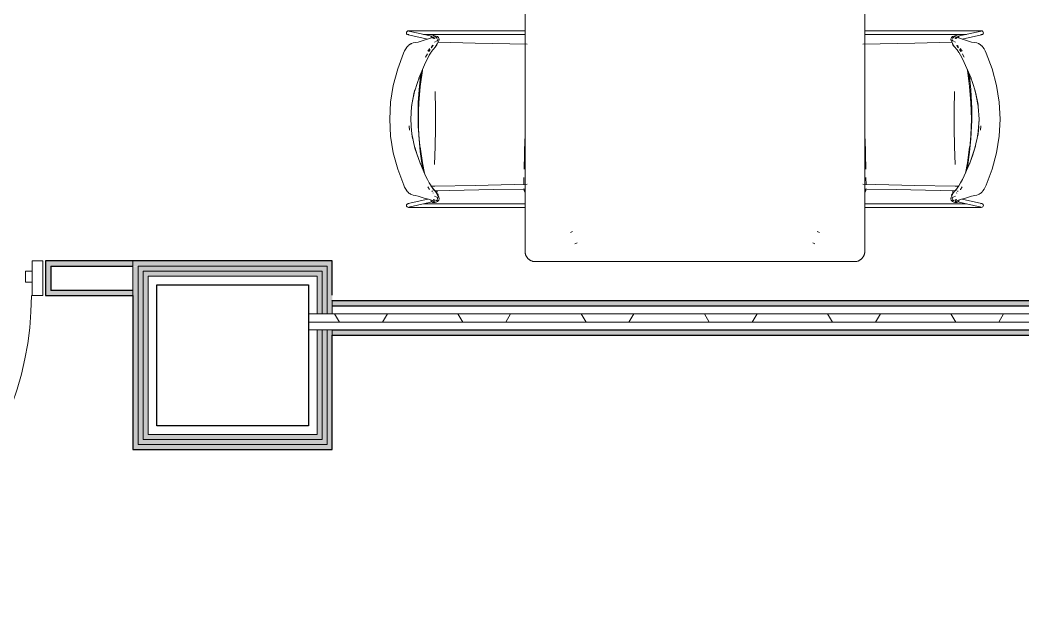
# Model space of a CAD drawing. Header units: millimetres. Extents: x 155920 to 295199, y -4084 to 97293.
# Drawn here: x 225985 to 228938, y 25879 to 27617 of the extents above; entities that cross this region are included whole.
import ezdxf

# ---------------------------------------------------------------- set-up
doc = ezdxf.new("R2010")
doc.units = ezdxf.units.MM
doc.header["$MEASUREMENT"] = 0
for name, color, linetype, lineweight in [('A-DOOR', 4, 'CONTINUOUS', 9), ('A-DOOR-FRAM', 4, 'CONTINUOUS', 18), ('A-WALL', 7, 'CONTINUOUS', 9), ('A-WALL-PATT', 7, 'CONTINUOUS', 25), ('G-IMPT', 8, 'CONTINUOUS', 9), ('I-FURN', 8, 'CONTINUOUS', 9), ('I-WALL', 7, 'CONTINUOUS', 9)]:
    doc.layers.add(name, color=color, linetype=linetype, lineweight=lineweight)

msp = doc.modelspace()

# ---------------------------------------------------------------- hatches: boundary and pattern name
at = {"layer": 'A-WALL-PATT', "lineweight": 9}
h = msp.add_hatch(color=256, dxfattribs=at)
h.paths.add_polyline_path([(226075.8, 26856.3), (226075.8, 26892.3), (226317.8, 26892.3), (226317.8, 26907.3), (226060.8, 26907.3), (226060.8, 26856.3)], flags=0)
h.paths.add_polyline_path([(225050.8, 26856.3), (225050.8, 26907.3), (224850.8, 26907.3), (224850.8, 26892.3), (225035.8, 26892.3), (225035.8, 26856.3)], flags=0)
for points in [[(226889.9, 26892.3), (226904.9, 26892.3), (226904.9, 26907.3), (226317.8, 26907.3), (226317.8, 26892.3), (226710, 26892.3)], [(226317.8, 26351.5), (226332.8, 26351.5), (226332.8, 26892.3), (226317.8, 26891.3), (226317.8, 26805.3)], [(226904.9, 26751.8), (226904.9, 26892.3), (226889.9, 26892.3), (226889.9, 26751.8)], [(226889.9, 26366.5), (226904.9, 26366.5), (226904.9, 26704.3), (226889.9, 26704.3), (226889.9, 26381.5)], [(230353.7, 26688.3), (230353.7, 26703.3), (226904.9, 26703.3), (226904.9, 26688.3), (230298.1, 26688.3)], [(226710, 26351.5), (226904.9, 26351.5), (226904.9, 26366.5), (226332.8, 26366.5), (226332.8, 26351.5), (226387.8, 26351.5)]]:
    msp.add_hatch(color=256, dxfattribs=at).paths.add_polyline_path(points, flags=0)
at = {"layer": 'A-WALL-PATT', "lineweight": 5}
for points in [[(226874.9, 26877.3), (226889.9, 26877.3), (226889.9, 26892.3), (226332.8, 26892.3), (226332.8, 26877.3), (226710, 26877.3)], [(226347.8, 26366.5), (226347.8, 26877.3), (226332.8, 26877.3), (226332.8, 26366.5)], [(226859.9, 26862.3), (226874.9, 26862.3), (226874.9, 26877.3), (226347.8, 26877.3), (226347.8, 26862.3), (226710, 26862.3)], [(226874.9, 26751.8), (226889.9, 26751.8), (226889.9, 26877.3), (226874.9, 26877.3), (226874.9, 26836.1)], [(226362.8, 26381.5), (226362.8, 26862.3), (226347.8, 26862.3), (226347.8, 26381.5)], [(226859.9, 26751.8), (226874.9, 26751.8), (226874.9, 26862.3), (226859.9, 26862.3), (226859.9, 26836.1)], [(230353.7, 26775.3), (230353.7, 26790.3), (226904.9, 26790.3), (226904.9, 26775.3), (230298.1, 26775.3)], [(226859.9, 26396.5), (226874.9, 26396.5), (226874.9, 26704.3), (226859.9, 26704.3), (226859.9, 26421.5)], [(226889.9, 26381.5), (226889.9, 26704.3), (226874.9, 26704.3), (226874.9, 26381.5)], [(226710, 26366.5), (226889.9, 26366.5), (226889.9, 26381.5), (226347.8, 26381.5), (226347.8, 26366.5), (226387.8, 26366.5)], [(226710, 26381.5), (226874.9, 26381.5), (226874.9, 26396.5), (226362.8, 26396.5), (226362.8, 26381.5), (226387.8, 26381.5)]]:
    msp.add_hatch(color=256, dxfattribs=at).paths.add_polyline_path(points, flags=0)
h = msp.add_hatch(color=256, dxfattribs=at)
h.paths.add_polyline_path([(226060.8, 26805.3), (226317.8, 26805.3), (226317.8, 26820.3), (226075.8, 26820.3), (226075.8, 26856.3), (226060.8, 26856.3), (226060.8, 26836.1)], flags=0)
h.paths.add_polyline_path([(224937.8, 26805.3), (225050.8, 26805.3), (225050.8, 26856.3), (225035.8, 26856.3), (225035.8, 26820.3), (224937.8, 26820.3)], flags=0)

# ---------------------------------------------------------------- linework, layer by layer
at = {"layer": 'A-DOOR'}
msp.add_arc((225092.8, 26805.3), 926, 270, 0, dxfattribs=at)
at = {"layer": 'A-DOOR-FRAM', "lineweight": 20}
for p, q in [((226020.8, 26907.3), (226020.8, 26805.3)), ((226052.8, 26907.3), (226020.8, 26907.3)), ((226052.8, 26805.3), (226052.8, 26907.3)), ((226020.8, 26877.3), (226001.8, 26877.3)), ((226001.8, 26877.3), (226001.8, 26845.3)), ((226020.8, 26845.3), (226020.8, 26877.3)), ((226001.8, 26845.3), (226020.8, 26845.3)), ((226020.8, 26805.3), (226052.8, 26805.3))]:
    msp.add_line(p, q, dxfattribs=at)
at = {"layer": 'A-WALL'}
for p, q in [((226317.8, 26907.3), (226317.8, 26892.3)), ((226317.8, 26892.3), (226317.8, 26907.3)), ((226075.8, 26892.3), (226075.8, 26856.3)), ((226317.8, 26892.3), (226075.8, 26892.3)), ((226076.8, 26891.3), (226076.8, 26856.3)), ((226317.8, 26891.3), (226076.8, 26891.3)), ((226317.8, 26891.3), (226317.8, 26892.3)), ((226317.8, 26877.3), (226317.8, 26891.3)), ((226317.8, 26862.3), (226317.8, 26877.3)), ((226332.8, 26877.3), (226332.8, 26892.3)), ((226332.8, 26892.3), (226889.9, 26892.3)), ((226332.8, 26837.3), (226332.8, 26877.3)), ((226347.8, 26862.3), (226347.8, 26877.3)), ((226347.8, 26877.3), (226874.9, 26877.3)), ((226874.9, 26877.3), (226874.9, 26862.3)), ((226889.9, 26892.3), (226889.9, 26877.3)), ((226889.9, 26877.3), (226889.9, 26837.3)), ((226075.8, 26856.3), (226075.8, 26820.3)), ((226076.8, 26856.3), (226076.8, 26821.3)), ((226317.8, 26856.3), (226317.8, 26862.3)), ((226317.8, 26837.3), (226317.8, 26856.3)), ((226347.8, 26837.3), (226347.8, 26862.3)), ((226362.8, 26837.3), (226362.8, 26862.3)), ((226362.8, 26862.3), (226859.9, 26862.3)), ((226859.9, 26862.3), (226859.9, 26837.3)), ((226874.9, 26862.3), (226874.9, 26837.3)), ((226075.8, 26820.3), (226317.8, 26820.3)), ((226076.8, 26821.3), (226317.8, 26821.3)), ((226317.8, 26821.3), (226317.8, 26837.3)), ((226317.8, 26820.3), (226317.8, 26821.3)), ((226317.8, 26805.3), (226317.8, 26820.3)), ((226332.8, 26366.5), (226332.8, 26837.3)), ((226347.8, 26381.5), (226347.8, 26837.3)), ((226362.8, 26396.5), (226362.8, 26837.3)), ((226859.9, 26837.3), (226859.9, 26751.8)), ((226874.9, 26837.3), (226874.9, 26751.8)), ((226889.9, 26837.3), (226889.9, 26751.8)), ((226904.9, 26790.3), (226904.9, 26775.3)), ((230353.7, 26775.3), (226904.9, 26775.3)), ((226904.9, 26775.3), (226904.9, 26774.3)), ((230353.7, 26774.3), (226904.9, 26774.3)), ((226904.9, 26774.3), (226904.9, 26751.8)), ((226859.9, 26751.8), (226834.9, 26751.8)), ((226904.9, 26726.8), (226834.9, 26726.8)), ((226874.9, 26751.8), (226859.9, 26751.8)), ((226889.9, 26751.8), (226874.9, 26751.8)), ((226904.9, 26751.8), (226889.9, 26751.8)), ((230353.7, 26751.8), (226904.9, 26751.8)), ((230353.7, 26726.8), (226904.9, 26726.8)), ((226834.9, 26704.3), (226859.9, 26704.3)), ((226834.9, 26704.3), (226834.9, 26703.3)), ((226834.9, 26703.3), (226834.9, 26688.3)), ((226859.9, 26704.3), (226874.9, 26704.3)), ((226859.9, 26704.3), (226859.9, 26688.3)), ((226874.9, 26704.3), (226889.9, 26704.3)), ((226874.9, 26704.3), (226874.9, 26688.3)), ((226889.9, 26704.3), (226904.9, 26704.3)), ((226889.9, 26704.3), (226889.9, 26688.3)), ((226904.9, 26704.3), (226904.9, 26703.3)), ((230353.7, 26704.3), (226904.9, 26704.3)), ((226904.9, 26703.3), (226904.9, 26688.3)), ((230353.7, 26703.3), (226904.9, 26703.3)), ((226859.9, 26688.3), (226859.9, 26421.5)), ((226874.9, 26688.3), (226874.9, 26421.5)), ((226889.9, 26688.3), (226889.9, 26421.5)), ((226859.9, 26421.5), (226859.9, 26396.5)), ((226874.9, 26421.5), (226874.9, 26396.5)), ((226889.9, 26421.5), (226889.9, 26381.5)), ((226362.8, 26381.5), (226347.8, 26381.5)), ((226387.8, 26396.5), (226362.8, 26396.5)), ((226387.8, 26381.5), (226362.8, 26381.5)), ((226859.9, 26396.5), (226387.8, 26396.5)), ((226874.9, 26381.5), (226387.8, 26381.5)), ((226874.9, 26396.5), (226874.9, 26381.5)), ((226889.9, 26381.5), (226889.9, 26366.5)), ((226347.8, 26366.5), (226332.8, 26366.5)), ((226387.8, 26366.5), (226347.8, 26366.5)), ((226889.9, 26366.5), (226387.8, 26366.5))]:
    msp.add_line(p, q, dxfattribs=at)
at = {"layer": 'A-WALL-PATT', "linetype": 'Continuous', "lineweight": 9}
for p, q in [((226926.3, 26726.8), (226911.8, 26751.8)), ((227052.6, 26726.8), (227067, 26751.8)), ((227289.2, 26726.8), (227274.7, 26751.8)), ((227415.5, 26726.8), (227429.9, 26751.8)), ((227652.1, 26726.8), (227637.6, 26751.8)), ((227778.4, 26726.8), (227792.8, 26751.8)), ((228015, 26726.8), (228000.5, 26751.8)), ((228141.3, 26726.8), (228155.7, 26751.8)), ((228377.9, 26726.8), (228363.4, 26751.8)), ((228504.2, 26726.8), (228518.6, 26751.8)), ((228740.8, 26726.8), (228726.3, 26751.8)), ((228867.1, 26726.8), (228881.5, 26751.8))]:
    msp.add_line(p, q, dxfattribs=at)
at = {"layer": 'G-IMPT'}
for p, q in [((227123.4, 27581.5), (227123.1, 27578.8)), ((227124.9, 27583.6), (227123.4, 27581.5)), ((227127.3, 27584.8), (227124.9, 27583.6)), ((227127.3, 27584.8), (227129.7, 27585.2)), ((227129.7, 27585.2), (227134.9, 27585.5)), ((227130, 27584.6), (227198.2, 27569.2)), ((227130, 27584.6), (227132.1, 27583.6)), ((227132.1, 27583.6), (227131.9, 27583.8)), ((227134.9, 27585.5), (227142.1, 27585.6)), ((227148.4, 27585.7), (227142.1, 27585.6)), ((227473, 27585.7), (227148.4, 27585.7)), ((228472, 27585.7), (228796.9, 27585.7)), ((228815.3, 27584.6), (228747.1, 27569.2)), ((228796.9, 27585.7), (228803.1, 27585.6)), ((228810.3, 27585.5), (228803.1, 27585.6)), ((228815.5, 27585.2), (228810.3, 27585.5)), ((228815.3, 27584.6), (228813.1, 27583.6)), ((228813.1, 27583.6), (228813.3, 27583.8)), ((228818, 27584.8), (228815.5, 27585.2)), ((228818, 27584.8), (228820.3, 27583.6)), ((228820.3, 27583.6), (228821.8, 27581.5)), ((228821.8, 27581.5), (228822.2, 27578.8)), ((227123.8, 27576.7), (227123.1, 27578.8)), ((227123.8, 27576.7), (227125.6, 27574.8)), ((227125.9, 27574.5), (227125.6, 27574.8)), ((227128.4, 27573.7), (227125.9, 27574.5)), ((227130.7, 27574.4), (227128.2, 27574)), ((227130.5, 27574.3), (227128.2, 27574)), ((227185.8, 27560.9), (227128.4, 27573.7)), ((227158.1, 27552.2), (227148.9, 27550.6)), ((227158.1, 27552.2), (227163.7, 27553.9)), ((227163.7, 27553.9), (227175.6, 27557.7)), ((227173.5, 27574.8), (227473, 27574.8)), ((227175.6, 27557.7), (227196.8, 27564.5)), ((227194.9, 27564.8), (227196, 27567)), ((227194.9, 27564.8), (227194.9, 27564.7)), ((227196, 27567), (227196.1, 27567.2)), ((227198.2, 27569.3), (227196.1, 27567.2)), ((227196.4, 27567.5), (227198.2, 27569.3)), ((227196.4, 27567.5), (227197.9, 27569.1)), ((227205.1, 27567), (227196.8, 27564.5)), ((227201.4, 27570.8), (227197.9, 27569.1)), ((227197.9, 27569.1), (227201.1, 27570.7)), ((227197.9, 27569.1), (227198.2, 27569.3)), ((227201.4, 27570.8), (227198.2, 27569.3)), ((227207.4, 27567.2), (227199.2, 27565.1)), ((227199.2, 27565.1), (227200.5, 27565.5)), ((227207.4, 27567.2), (227200.5, 27565.5)), ((227201.4, 27570.8), (227201.1, 27570.7)), ((227201.3, 27562.8), (227202.2, 27564.7)), ((227201.4, 27570.8), (227203, 27571.1)), ((227207.3, 27564), (227201.8, 27562.5)), ((227203.9, 27566.5), (227202.2, 27564.7)), ((227210.7, 27568.7), (227202.8, 27566.3)), ((227206, 27567.8), (227202.8, 27566.3)), ((227204.3, 27571), (227203, 27571.1)), ((227206, 27567.8), (227203.9, 27566.5)), ((227207.1, 27570.8), (227204.3, 27571)), ((227204.4, 27567.8), (227206.3, 27567.4)), ((227206, 27563.8), (227204.6, 27562.3)), ((227204.6, 27562.3), (227205.5, 27563.4)), ((227207.3, 27564), (227204.9, 27562.8)), ((227206, 27563.8), (227204.9, 27562.8)), ((227210.7, 27568.7), (227205.1, 27567)), ((227210.7, 27553.6), (227205.9, 27552.3)), ((227210.3, 27569.8), (227207.1, 27570.8)), ((227211.6, 27565.4), (227210, 27566.2)), ((227210.1, 27566), (227211.6, 27565.4)), ((227210.3, 27569.8), (227214.6, 27568.5)), ((227210.3, 27566), (227211.6, 27565.4)), ((227214.1, 27562.9), (227212.1, 27565.2)), ((227214.3, 27556.8), (227212.8, 27555.2)), ((227214.3, 27556.8), (227214.7, 27557.8)), ((227217.7, 27565.2), (227214.6, 27568.5)), ((227214.9, 27559.3), (227214.7, 27557.8)), ((227218.4, 27556.4), (227215.4, 27550.4)), ((227215.9, 27551.4), (227325.3, 27548.9)), ((227218.2, 27563.9), (227217.7, 27565.2)), ((227218.9, 27561.1), (227218.1, 27556)), ((227219.3, 27559.7), (227218.1, 27556)), ((227219.3, 27559.7), (227218.2, 27563.9)), ((227218.9, 27561.1), (227218.4, 27556.4)), ((228771.8, 27574.8), (228472, 27574.8)), ((228729.4, 27551.4), (228620, 27548.9)), ((228725.9, 27559.7), (228727.1, 27563.9)), ((228725.9, 27559.7), (228727.2, 27556)), ((228726.4, 27561.1), (228727.2, 27556)), ((228726.4, 27561.1), (228726.9, 27556.4)), ((228726.9, 27556.4), (228729.9, 27550.4)), ((228727.1, 27563.9), (228727.6, 27565.2)), ((228727.6, 27565.2), (228730.7, 27568.5)), ((228730.3, 27559.3), (228730.5, 27557.8)), ((228731, 27556.8), (228730.5, 27557.8)), ((228734.9, 27569.8), (228730.7, 27568.5)), ((228731, 27556.8), (228732.5, 27555.2)), ((228731.1, 27562.9), (228733.1, 27565.2)), ((228733.7, 27565.4), (228735.3, 27566.2)), ((228734.9, 27565.9), (228733.7, 27565.4)), ((228734.5, 27553.6), (228739.4, 27552.3)), ((228734.6, 27568.7), (228740.2, 27567)), ((228734.6, 27568.7), (228742.4, 27566.3)), ((228734.9, 27569.8), (228738.1, 27570.8)), ((228737.9, 27567.2), (228746, 27565.1)), ((228737.9, 27567.2), (228744.7, 27565.5)), ((228738, 27564), (228740.4, 27562.8)), ((228738, 27564), (228743.4, 27562.5)), ((228738.1, 27570.8), (228740.9, 27571)), ((228740.8, 27567.8), (228738.9, 27567.4)), ((228739.2, 27563.8), (228740.4, 27562.8)), ((228739.2, 27563.8), (228740.7, 27562.3)), ((228739.3, 27567.8), (228741.4, 27566.5)), ((228739.3, 27567.8), (228742.4, 27566.3)), ((228740.7, 27562.3), (228739.8, 27563.4)), ((228740.2, 27567), (228748.4, 27564.5)), ((228740.9, 27571), (228742.2, 27571.1)), ((228741.4, 27566.5), (228743, 27564.7)), ((228743.9, 27570.8), (228742.2, 27571.1)), ((228744, 27562.8), (228743, 27564.7)), ((228743.9, 27570.8), (228747.3, 27569.1)), ((228743.9, 27570.8), (228744.2, 27570.7)), ((228743.9, 27570.8), (228747.1, 27569.3)), ((228747.3, 27569.1), (228744.2, 27570.7)), ((228746, 27565.1), (228744.7, 27565.5)), ((228748.9, 27567.5), (228747.1, 27569.3)), ((228747.3, 27569.1), (228747.1, 27569.3)), ((228747.1, 27569.3), (228749.2, 27567.2)), ((228748.9, 27567.5), (228747.3, 27569.1)), ((228769.6, 27557.7), (228748.4, 27564.5)), ((228749.3, 27567), (228749.2, 27567.2)), ((228750.4, 27564.8), (228749.3, 27567)), ((228750.4, 27564.8), (228750.4, 27564.7)), ((228759.5, 27560.9), (228816.8, 27573.7)), ((228781.5, 27553.9), (228769.6, 27557.7)), ((228787.2, 27552.2), (228781.5, 27553.9)), ((228787.2, 27552.2), (228796.4, 27550.6)), ((228814.5, 27574.4), (228817.1, 27574)), ((228814.8, 27574.3), (228817.1, 27574)), ((228816.8, 27573.7), (228819.3, 27574.5)), ((228819.3, 27574.5), (228819.6, 27574.8)), ((228821.4, 27576.7), (228819.6, 27574.8)), ((228821.4, 27576.7), (228822.2, 27578.8)), ((227115, 27519.7), (227117.9, 27526.2)), ((227121.1, 27531.8), (227117.9, 27526.2)), ((227121.1, 27531.8), (227121.3, 27532.1)), ((227124.6, 27537), (227121.3, 27532.1)), ((227124.6, 27537), (227126.4, 27539.1)), ((227128.2, 27540.9), (227126.4, 27539.1)), ((227128.2, 27540.9), (227128.8, 27541.4)), ((227130.6, 27543.2), (227128.8, 27541.4)), ((227132.6, 27544.7), (227130.6, 27543.2)), ((227132.6, 27544.7), (227137.8, 27547.7)), ((227136.9, 27547.1), (227132.6, 27544.7)), ((227132.6, 27544.7), (227133, 27544.9)), ((227133, 27544.9), (227135.6, 27546.5)), ((227135.6, 27546.5), (227137.8, 27547.7)), ((227136.9, 27547.1), (227137.8, 27547.7)), ((227142.8, 27549.4), (227137.8, 27547.7)), ((227148.9, 27550.6), (227142.8, 27549.4)), ((227185.7, 27525.2), (227190.9, 27532.5)), ((227193.1, 27530.5), (227189.2, 27524.5)), ((227189.2, 27524.5), (227190.5, 27526.5)), ((227195.7, 27522.3), (227190.4, 27513.3)), ((227193.1, 27530.5), (227190.5, 27526.5)), ((227191.3, 27533), (227190.9, 27532.5)), ((227200.7, 27528.9), (227195.2, 27521.5)), ((227195.7, 27522.3), (227195.2, 27521.5)), ((227198.4, 27537.8), (227196.4, 27534.7)), ((227196.8, 27535.3), (227196.4, 27534.7)), ((227196.8, 27535.3), (227198.4, 27537.8)), ((227199.9, 27541.9), (227197.8, 27539.5)), ((227200.1, 27539.6), (227198.3, 27536.9)), ((227198.7, 27537.4), (227198.3, 27536.9)), ((227200.1, 27539.6), (227198.7, 27537.4)), ((227201.7, 27542.8), (227199.7, 27539)), ((227200.1, 27539.6), (227199.7, 27539)), ((227200.1, 27539.6), (227201.7, 27542.8)), ((227200.7, 27528.9), (227203.7, 27532.6)), ((227206.6, 27535.8), (227203.7, 27532.6)), ((227210.9, 27541.3), (227206.6, 27535.8)), ((227208.8, 27538.9), (227213.6, 27547.2)), ((227211.1, 27542.5), (227208.8, 27538.9)), ((227212.9, 27544.3), (227210.9, 27541.3)), ((227211.1, 27542.5), (227213.6, 27547.2)), ((227212.9, 27544.3), (227215.4, 27550.4)), ((227325.3, 27548.9), (227478.6, 27545.8)), ((228620, 27548.9), (228466.6, 27545.8)), ((228732.4, 27544.3), (228729.9, 27550.4)), ((228734.1, 27542.5), (228731.6, 27547.2)), ((228736.4, 27538.9), (228731.6, 27547.2)), ((228732.4, 27544.3), (228734.3, 27541.3)), ((228734.1, 27542.5), (228736.4, 27538.9)), ((228734.3, 27541.3), (228738.6, 27535.8)), ((228738.6, 27535.8), (228741.5, 27532.6)), ((228744.6, 27528.9), (228741.5, 27532.6)), ((228745.2, 27539.6), (228743.5, 27542.8)), ((228743.5, 27542.8), (228745.5, 27539)), ((228744.6, 27528.9), (228750, 27521.5)), ((228745.2, 27539.6), (228745.5, 27539)), ((228745.2, 27539.6), (228746.5, 27537.4)), ((228745.2, 27539.6), (228746.9, 27536.9)), ((228745.3, 27541.9), (228747.4, 27539.5)), ((228746.5, 27537.4), (228746.9, 27536.9)), ((228748.5, 27535.3), (228746.8, 27537.8)), ((228746.8, 27537.8), (228748.8, 27534.7)), ((228748.5, 27535.3), (228748.8, 27534.7)), ((228749.5, 27522.3), (228750, 27521.5)), ((228749.5, 27522.3), (228754.9, 27513.3)), ((228752.1, 27530.5), (228756, 27524.5)), ((228752.1, 27530.5), (228754.8, 27526.5)), ((228753.9, 27533), (228754.3, 27532.5)), ((228759.5, 27525.2), (228754.3, 27532.5)), ((228756, 27524.5), (228754.8, 27526.5)), ((228796.4, 27550.6), (228802.4, 27549.4)), ((228802.4, 27549.4), (228807.4, 27547.7)), ((228808.4, 27547.1), (228807.4, 27547.7)), ((228812.6, 27544.7), (228807.4, 27547.7)), ((228809.7, 27546.5), (228807.4, 27547.7)), ((228808.4, 27547.1), (228812.6, 27544.7)), ((228812.2, 27544.9), (228809.7, 27546.5)), ((228812.6, 27544.7), (228812.2, 27544.9)), ((228812.6, 27544.7), (228814.6, 27543.2)), ((228814.6, 27543.2), (228816.5, 27541.4)), ((228817, 27540.9), (228816.5, 27541.4)), ((228817, 27540.9), (228818.9, 27539.1)), ((228820.6, 27537), (228818.9, 27539.1)), ((228820.6, 27537), (228824, 27532.1)), ((228824.2, 27531.8), (228824, 27532.1)), ((228824.2, 27531.8), (228827.3, 27526.2)), ((228830.3, 27519.7), (228827.3, 27526.2)), ((227097.4, 27473), (227115, 27519.7)), ((227179.6, 27492.3), (227159.8, 27445.9)), ((227185.2, 27517.7), (227179.6, 27507.3)), ((227179.6, 27507.3), (227184.6, 27516.7)), ((227179.6, 27492.3), (227184.9, 27502.9)), ((227185.2, 27517.7), (227184.6, 27516.7)), ((227184.9, 27502.9), (227190.4, 27513.3)), ((228760.3, 27502.9), (228754.9, 27513.3)), ((228760.1, 27517.7), (228765.6, 27507.3)), ((228760.1, 27517.7), (228760.6, 27516.7)), ((228765.6, 27492.3), (228760.3, 27502.9)), ((228765.6, 27507.3), (228760.6, 27516.7)), ((228765.6, 27492.3), (228785.5, 27445.9)), ((228847.8, 27473), (228830.3, 27519.7)), ((227097.4, 27473), (227084.4, 27424.6)), ((227163.7, 27421.2), (227170.1, 27468.5)), ((227167.9, 27464.9), (227163.9, 27435.3)), ((227167.9, 27464.9), (227163.9, 27435.3)), ((227170.1, 27468.5), (227170.6, 27471.1)), ((228775.2, 27468.5), (228774.7, 27471.1)), ((228781.5, 27421.2), (228775.2, 27468.5)), ((228777.3, 27464.9), (228781.4, 27435.3)), ((228777.3, 27464.9), (228781.4, 27435.3)), ((228847.8, 27473), (228860.8, 27424.6)), ((227153.8, 27427.3), (227162.3, 27452.3)), ((227162.3, 27452.3), (227159.8, 27445.9)), ((227160.2, 27411.7), (227164.3, 27451.4)), ((227165.4, 27459.1), (227164.3, 27451.4)), ((228779.8, 27459.1), (228781, 27451.4)), ((228785.1, 27411.7), (228781, 27451.4)), ((228791.4, 27427.3), (228782.9, 27452.3)), ((228782.9, 27452.3), (228785.5, 27445.9)), ((227084.4, 27424.6), (227076.4, 27375.2)), ((227148.2, 27411.1), (227139, 27368.6)), ((227146.4, 27404.1), (227139, 27368.6)), ((227139.4, 27368.6), (227146.4, 27404.1)), ((227148.2, 27411.1), (227146.4, 27404.1)), ((227146.4, 27404.1), (227148.6, 27411.1)), ((227153.8, 27427.3), (227148.6, 27411.1)), ((227160.2, 27411.7), (227158.1, 27374.6)), ((227163.7, 27421.2), (227159.9, 27373.4)), ((227208.1, 27406.2), (227209.1, 27352.3)), ((228737.2, 27406.2), (228736.2, 27352.3)), ((228781.5, 27421.2), (228785.4, 27373.4)), ((228785.1, 27411.7), (228787.2, 27374.6)), ((228791.4, 27427.3), (228796.6, 27411.1)), ((228798.9, 27404.1), (228796.6, 27411.1)), ((228797, 27411.1), (228798.9, 27404.1)), ((228797, 27411.1), (228806.3, 27368.6)), ((228805.9, 27368.6), (228798.9, 27404.1)), ((228798.9, 27404.1), (228806.3, 27368.6)), ((228860.8, 27424.6), (228868.9, 27375.2)), ((227073.8, 27325.3), (227076.4, 27375.2)), ((227157.7, 27358.3), (227158.1, 27374.6)), ((228787.5, 27358.3), (228787.2, 27374.6)), ((228871.5, 27325.3), (228868.9, 27375.2)), ((227138.4, 27362.2), (227136, 27325.3)), ((227138.3, 27362.2), (227139.4, 27368.6)), ((227138.3, 27362.2), (227138.7, 27365.7)), ((227138.4, 27362.2), (227138.8, 27366.4)), ((227157.7, 27358.3), (227157.3, 27339.5)), ((227158.6, 27325.3), (227158.9, 27349.3)), ((227159.9, 27373.4), (227158.9, 27349.3)), ((227209.1, 27298.2), (227209.1, 27352.3)), ((228736.2, 27298.2), (228736.2, 27352.3)), ((228785.4, 27373.4), (228786.3, 27349.3)), ((228786.7, 27325.3), (228786.3, 27349.3)), ((228787.5, 27358.3), (228787.9, 27339.5)), ((228807, 27362.2), (228805.9, 27368.6)), ((228806.8, 27362.2), (228806.5, 27366.4)), ((228807, 27362.2), (228806.6, 27365.7)), ((228806.8, 27362.2), (228809.2, 27325.3)), ((227073.8, 27325.3), (227076.4, 27275.4)), ((227135.9, 27325.3), (227138.3, 27288.3)), ((227135.9, 27325.3), (227136.1, 27317.8)), ((227136, 27325.3), (227136.1, 27317.8)), ((227157.7, 27320.6), (227157.3, 27339.5)), ((227158.1, 27304.4), (227157.7, 27320.6)), ((227158.9, 27301.2), (227158.6, 27325.3)), ((228786.3, 27301.2), (228786.7, 27325.3)), ((228787.2, 27304.4), (228787.5, 27320.6)), ((228787.5, 27320.6), (228787.9, 27339.5)), ((228809.3, 27325.3), (228807, 27288.3)), ((228809.3, 27325.3), (228809.1, 27317.8)), ((228809.2, 27325.3), (228809.1, 27317.8)), ((228871.5, 27325.3), (228868.9, 27275.4)), ((227131.8, 27292.2), (227131.1, 27305.8)), ((227131.2, 27302.4), (227131.8, 27292.2)), ((227139, 27281.9), (227136.6, 27303.5)), ((227136.6, 27303.5), (227137.7, 27293.2)), ((227138.3, 27288.3), (227137.7, 27293.2)), ((227139, 27281.9), (227137.7, 27293.2)), ((227139.4, 27282.2), (227137.7, 27293.2)), ((227160.2, 27267.3), (227158.1, 27304.4)), ((227159.9, 27277.1), (227158.9, 27301.2)), ((227209.1, 27298.2), (227208.1, 27244.3)), ((228736.2, 27298.2), (228737.2, 27244.3)), ((228785.1, 27267.3), (228787.2, 27304.4)), ((228785.4, 27277.1), (228786.3, 27301.2)), ((228805.9, 27282.2), (228807.5, 27293.2)), ((228806.3, 27281.9), (228808.7, 27303.5)), ((228806.3, 27281.9), (228807.5, 27293.2)), ((228807, 27288.3), (228807.5, 27293.2)), ((228808.7, 27303.5), (228807.5, 27293.2)), ((228813.5, 27292.2), (228814.2, 27305.8)), ((228814, 27302.4), (228813.5, 27292.2)), ((227084.4, 27226), (227076.4, 27275.4)), ((227139, 27281.9), (227148.2, 27239.4)), ((227141.5, 27268.1), (227139.4, 27282.2)), ((227141.5, 27268.1), (227140.2, 27275.2)), ((227159.9, 27277.1), (227163.7, 27229.3)), ((227164.3, 27227.5), (227160.2, 27267.3)), ((227469.7, 27177.8), (227471.7, 27266.7)), ((228475.6, 27177.8), (228473.5, 27266.7)), ((228781, 27227.5), (228785.1, 27267.3)), ((228785.4, 27277.1), (228781.5, 27229.3)), ((228806.3, 27281.9), (228797, 27239.4)), ((228803.8, 27268.1), (228805.9, 27282.2)), ((228803.8, 27268.1), (228805.1, 27275.2)), ((228860.8, 27226), (228868.9, 27275.4)), ((227148.2, 27239.4), (227146.8, 27244.6)), ((227146.8, 27244.6), (227148.4, 27239.4)), ((227162.3, 27198.2), (227148.2, 27239.4)), ((227148.2, 27239.4), (227154.4, 27219.7)), ((227154.4, 27219.7), (227148.4, 27239.4)), ((227163.7, 27229.3), (227170.1, 27182)), ((227170.3, 27196.6), (227163.9, 27243.7)), ((227163.9, 27243.7), (227170.3, 27196.4)), ((227170.2, 27188.4), (227164.3, 27227.5)), ((227206, 27191.1), (227208.1, 27244.3)), ((228739.3, 27191.1), (228737.2, 27244.3)), ((228774.9, 27196.6), (228781.4, 27243.7)), ((228781.4, 27243.7), (228774.9, 27196.4)), ((228775.1, 27188.4), (228781, 27227.5)), ((228781.5, 27229.3), (228775.2, 27182)), ((228782.9, 27198.2), (228797, 27239.4)), ((228797, 27239.4), (228790.9, 27219.7)), ((228790.9, 27219.7), (228796.8, 27239.4)), ((228798.4, 27244.6), (228796.8, 27239.4)), ((228797, 27239.4), (228798.4, 27244.6)), ((227084.4, 27226), (227097.4, 27177.5)), ((227162.3, 27198.2), (227154.4, 27219.7)), ((227162.4, 27198.2), (227154.4, 27219.7)), ((227164.6, 27192.4), (227162.3, 27198.2)), ((227162.3, 27198.2), (227179.6, 27158.2)), ((227164.6, 27192.4), (227162.4, 27198.2)), ((227170.3, 27196.6), (227176.1, 27166.3)), ((228782.9, 27198.2), (228765.7, 27158.2)), ((228774.9, 27196.6), (228769.2, 27166.3)), ((228780.7, 27192.4), (228782.9, 27198.2)), ((228780.7, 27192.4), (228782.8, 27198.2)), ((228782.8, 27198.2), (228790.9, 27219.7)), ((228782.9, 27198.2), (228790.9, 27219.7)), ((228860.8, 27226), (228847.8, 27177.5)), ((227097.4, 27177.5), (227115.1, 27130.7)), ((227170.1, 27182), (227170.7, 27178.8)), ((227170.2, 27188.4), (227173.1, 27173.2)), ((227176.1, 27166.3), (227170.3, 27196.4)), ((227175.5, 27167.6), (227179.6, 27158.2)), ((227175.5, 27167.6), (227179.6, 27158.2)), ((228769.8, 27167.6), (228765.6, 27158.2)), ((228769.8, 27167.6), (228765.7, 27158.2)), ((228769.2, 27166.3), (228774.9, 27196.4)), ((228775.1, 27188.4), (228772.2, 27173.2)), ((228775.2, 27182), (228774.6, 27178.8)), ((228847.8, 27177.5), (228830.2, 27130.7)), ((227184.9, 27147.6), (227179.6, 27158.2)), ((227184.9, 27147.6), (227190.4, 27137.2)), ((227468.6, 27131.3), (227469.1, 27153.5)), ((228476.6, 27131.3), (228476.1, 27153.5)), ((228760.3, 27147.6), (228754.9, 27137.2)), ((228760.3, 27147.6), (228765.6, 27158.2)), ((227115.1, 27130.7), (227117.9, 27124.3)), ((227117.9, 27124.3), (227121.1, 27118.7)), ((227121.3, 27118.4), (227121.1, 27118.7)), ((227121.3, 27118.4), (227124.6, 27113.5)), ((227124.6, 27113.5), (227126.4, 27111.4)), ((227128.2, 27109.6), (227126.4, 27111.4)), ((227130.6, 27107.4), (227128.2, 27109.6)), ((227190.9, 27118.1), (227185.7, 27125.4)), ((227190.4, 27137.2), (227195.7, 27128.2)), ((227191.3, 27117.6), (227190.9, 27118.1)), ((227200.7, 27121.6), (227195.2, 27129)), ((227195.2, 27129), (227195.7, 27128.2)), ((227195.2, 27128.5), (227198, 27127.8)), ((227198, 27127.8), (227206.4, 27127.4)), ((227198.3, 27113.7), (227198.7, 27113.1)), ((227199.7, 27111.5), (227198.7, 27113.1)), ((227205.7, 27113.9), (227200.2, 27122.1)), ((227203.7, 27117.9), (227200.2, 27122.1)), ((227205.7, 27113.9), (227200.7, 27121.6)), ((227201.5, 27108.3), (227202, 27106.9)), ((227203.7, 27117.9), (227206.6, 27114.7)), ((227206.4, 27127.4), (227325.3, 27130)), ((227210.9, 27109.3), (227206.6, 27114.7)), ((227207, 27113.7), (227379.9, 27117.5)), ((227212.9, 27106.2), (227210.9, 27109.3)), ((227212.6, 27106.5), (227213, 27113.9)), ((227212.6, 27106.5), (227213, 27113.9)), ((227213.4, 27113.9), (227213, 27105.8)), ((227478.6, 27133.1), (227325.3, 27130)), ((227466.4, 27119.3), (227379.9, 27117.5)), ((227472.7, 27119.5), (227466.4, 27119.3)), ((227469.3, 27119.5), (227469.9, 27115.3)), ((227469.9, 27115.3), (227471.7, 27109.7)), ((227471.7, 27109.7), (227472.7, 27107.6)), ((228466.6, 27133.1), (228620, 27130)), ((228472.5, 27119.5), (228478.8, 27119.3)), ((228473.5, 27109.7), (228472.6, 27107.6)), ((228475.4, 27115.3), (228473.5, 27109.7)), ((228475.9, 27119.5), (228475.4, 27115.3)), ((228478.8, 27119.3), (228565.3, 27117.5)), ((228738.3, 27113.7), (228565.3, 27117.5)), ((228738.8, 27127.4), (228620, 27130)), ((228731.9, 27113.9), (228732.2, 27105.8)), ((228732.6, 27106.5), (228732.3, 27113.9)), ((228732.6, 27106.5), (228732.3, 27113.9)), ((228732.4, 27106.2), (228734.3, 27109.3)), ((228734.3, 27109.3), (228738.6, 27114.7)), ((228741.5, 27117.9), (228738.6, 27114.7)), ((228747.2, 27127.8), (228738.8, 27127.4)), ((228739.5, 27113.9), (228745.1, 27122.1)), ((228739.5, 27113.9), (228744.6, 27121.6)), ((228741.5, 27117.9), (228745.1, 27122.1)), ((228743.8, 27108.3), (228743.2, 27106.9)), ((228744.6, 27121.6), (228750, 27129)), ((228745.5, 27111.5), (228746.5, 27113.1)), ((228746.9, 27113.7), (228746.5, 27113.1)), ((228750.1, 27128.5), (228747.2, 27127.8)), ((228754.9, 27137.2), (228749.5, 27128.2)), ((228750, 27129), (228749.5, 27128.2)), ((228753.9, 27117.6), (228754.3, 27118.1)), ((228754.3, 27118.1), (228759.5, 27125.4)), ((228814.6, 27107.4), (228817, 27109.6)), ((228817, 27109.6), (228818.9, 27111.4)), ((228820.6, 27113.5), (228818.9, 27111.4)), ((228824, 27118.4), (228820.6, 27113.5)), ((228824, 27118.4), (228824.2, 27118.7)), ((228827.3, 27124.3), (228824.2, 27118.7)), ((228830.2, 27130.7), (228827.3, 27124.3)), ((227128.4, 27076.8), (227186, 27089.6)), ((227202.9, 27082.4), (227129.9, 27065.9)), ((227132.6, 27105.8), (227130.6, 27107.4)), ((227132.6, 27105.8), (227133, 27105.6)), ((227133, 27105.6), (227135.6, 27104.1)), ((227137.8, 27102.9), (227135.6, 27104.1)), ((227137.8, 27102.9), (227142.8, 27101.1)), ((227148.8, 27100), (227142.8, 27101.1)), ((227148.8, 27100), (227158.1, 27098.3)), ((227158.1, 27098.3), (227163.7, 27096.7)), ((227175.6, 27092.8), (227163.7, 27096.7)), ((227188.1, 27088.9), (227175.6, 27092.8)), ((227199.9, 27085.1), (227188.1, 27088.9)), ((227194.9, 27085.8), (227194.9, 27085.9)), ((227196, 27083.5), (227194.9, 27085.9)), ((227194.9, 27085.9), (227196.1, 27083.3)), ((227194.9, 27085.8), (227196.1, 27083.3)), ((227196, 27083.5), (227196.1, 27083.3)), ((227197.9, 27081.4), (227196.1, 27083.3)), ((227197.9, 27081.4), (227198.2, 27081.2)), ((227201.1, 27079.8), (227198.2, 27081.2)), ((227205.1, 27083.5), (227199.2, 27085.3)), ((227207.4, 27083.3), (227199.2, 27085.3)), ((227199.9, 27085.1), (227207.4, 27083.3)), ((227201.4, 27079.7), (227201.1, 27079.8)), ((227201.4, 27079.7), (227203, 27079.4)), ((227207.3, 27086.5), (227201.8, 27088.1)), ((227202.8, 27084.2), (227205.1, 27083.5)), ((227202.8, 27084.2), (227206, 27082.7)), ((227207.1, 27079.7), (227203, 27079.4)), ((227203.9, 27084), (227206, 27082.7)), ((227206.3, 27083.1), (227204.4, 27082.7)), ((227205, 27087.8), (227206, 27086.7)), ((227205, 27087.8), (227205.6, 27087.1)), ((227207.3, 27086.5), (227205.2, 27087.5)), ((227206, 27086.7), (227205.2, 27087.5)), ((227210.6, 27096.9), (227205.9, 27098.2)), ((227207.1, 27079.7), (227210.3, 27080.7)), ((227209.9, 27084.3), (227211.6, 27085.1)), ((227214.6, 27082.1), (227210.3, 27080.7)), ((227210.4, 27084.7), (227211.6, 27085.1)), ((227214.4, 27088.1), (227212.2, 27085.4)), ((227214.3, 27093.7), (227212.6, 27095.5)), ((227212.9, 27106.2), (227215.1, 27101.3)), ((227213.4, 27087), (227214.5, 27088.6)), ((227213.4, 27087), (227213.8, 27087.6)), ((227214.5, 27088.6), (227213.8, 27087.6)), ((227218.5, 27094.9), (227214.1, 27103.3)), ((227215.1, 27101.3), (227214.1, 27103.3)), ((227214.3, 27093.7), (227214.6, 27093.1)), ((227214.6, 27093.1), (227215, 27091.2)), ((227214.6, 27082.1), (227217.7, 27085.3)), ((227215.1, 27090.6), (227215, 27091.2)), ((227217.7, 27085.3), (227218.2, 27086.6)), ((227218.2, 27086.6), (227219.3, 27090.8)), ((227218.5, 27094.9), (227219.3, 27090.8)), ((228726.8, 27094.9), (228725.9, 27090.8)), ((228727.1, 27086.6), (228725.9, 27090.8)), ((228726.8, 27094.9), (228731.2, 27103.3)), ((228727.6, 27085.3), (228727.1, 27086.6)), ((228730.7, 27082.1), (228727.6, 27085.3)), ((228732.4, 27106.2), (228730.2, 27101.3)), ((228730.2, 27101.3), (228731.2, 27103.3)), ((228730.2, 27090.6), (228730.3, 27091.2)), ((228730.7, 27093.1), (228730.3, 27091.2)), ((228731, 27093.7), (228730.7, 27093.1)), ((228731.9, 27087), (228730.7, 27088.6)), ((228730.7, 27088.6), (228731.5, 27087.6)), ((228730.7, 27082.1), (228734.9, 27080.7)), ((228730.9, 27088.1), (228733.1, 27085.4)), ((228731, 27093.7), (228732.6, 27095.5)), ((228731.9, 27087), (228731.5, 27087.6)), ((228734.9, 27084.7), (228733.7, 27085.1)), ((228735.3, 27084.3), (228733.7, 27085.1)), ((228734.6, 27096.9), (228739.4, 27098.2)), ((228738.1, 27079.7), (228734.9, 27080.7)), ((228737.9, 27086.5), (228743.4, 27088.1)), ((228737.9, 27086.5), (228740, 27087.5)), ((228737.9, 27083.3), (228746, 27085.3)), ((228745.4, 27085.1), (228737.9, 27083.3)), ((228738.1, 27079.7), (228742.2, 27079.4)), ((228738.9, 27083.1), (228740.8, 27082.7)), ((228740.3, 27087.8), (228739.2, 27086.7)), ((228739.2, 27086.7), (228740, 27087.5)), ((228742.4, 27084.2), (228739.3, 27082.7)), ((228741.4, 27084), (228739.3, 27082.7)), ((228740.3, 27087.8), (228739.7, 27087.1)), ((228740.2, 27083.5), (228746, 27085.3)), ((228742.4, 27084.2), (228740.2, 27083.5)), ((228743.9, 27079.7), (228742.2, 27079.4)), ((228742.3, 27082.4), (228815.3, 27065.9)), ((228743.9, 27079.7), (228744.2, 27079.8)), ((228744.2, 27079.8), (228747.1, 27081.2)), ((228745.4, 27085.1), (228757.1, 27088.9)), ((228747.3, 27081.4), (228747.1, 27081.2)), ((228747.3, 27081.4), (228749.2, 27083.3)), ((228750.4, 27085.9), (228749.2, 27083.3)), ((228750.4, 27085.8), (228749.2, 27083.3)), ((228749.3, 27083.5), (228749.2, 27083.3)), ((228749.3, 27083.5), (228750.4, 27085.9)), ((228750.4, 27085.8), (228750.4, 27085.9)), ((228757.1, 27088.9), (228769.6, 27092.8)), ((228816.8, 27076.8), (228759.3, 27089.6)), ((228769.6, 27092.8), (228781.5, 27096.7)), ((228787.2, 27098.3), (228781.5, 27096.7)), ((228796.4, 27100), (228787.2, 27098.3)), ((228796.4, 27100), (228802.4, 27101.1)), ((228807.4, 27102.9), (228802.4, 27101.1)), ((228807.4, 27102.9), (228809.7, 27104.1)), ((228812.2, 27105.6), (228809.7, 27104.1)), ((228812.6, 27105.8), (228812.2, 27105.6)), ((228812.6, 27105.8), (228814.6, 27107.4)), ((227123.1, 27071.7), (227123.8, 27073.8)), ((227123.1, 27071.7), (227123.4, 27069)), ((227124.9, 27066.9), (227123.4, 27069)), ((227124.1, 27074.1), (227123.8, 27073.8)), ((227124.1, 27074.1), (227125.9, 27076)), ((227127.3, 27065.7), (227124.9, 27066.9)), ((227125.9, 27076), (227125.6, 27075.7)), ((227128.4, 27076.8), (227125.9, 27076)), ((227129.7, 27065.3), (227127.3, 27065.7)), ((227130.7, 27076.1), (227128.2, 27076.5)), ((227130.5, 27076.2), (227128.2, 27076.5)), ((227134.9, 27065.1), (227129.7, 27065.3)), ((227129.9, 27065.9), (227132.1, 27067)), ((227131.9, 27066.8), (227132.1, 27067)), ((227142.1, 27064.9), (227134.9, 27065.1)), ((227142.1, 27064.9), (227148.4, 27064.9)), ((227472.7, 27064.9), (227148.4, 27064.9)), ((227472.7, 27075.7), (227173.5, 27075.7)), ((228472.5, 27075.7), (228771.8, 27075.7)), ((228472.5, 27064.9), (228796.9, 27064.9)), ((228803.1, 27064.9), (228796.9, 27064.9)), ((228803.1, 27064.9), (228810.3, 27065.1)), ((228810.3, 27065.1), (228815.5, 27065.3)), ((228815.3, 27065.9), (228813.1, 27067)), ((228813.3, 27066.8), (228813.1, 27067)), ((228814.5, 27076.1), (228817.1, 27076.5)), ((228814.8, 27076.2), (228817.1, 27076.5)), ((228815.5, 27065.3), (228818, 27065.7)), ((228816.8, 27076.8), (228819.3, 27076)), ((228818, 27065.7), (228820.3, 27066.9)), ((228821.1, 27074.1), (228819.3, 27076)), ((228819.3, 27076), (228819.6, 27075.7)), ((228820.3, 27066.9), (228821.8, 27069)), ((228821.1, 27074.1), (228821.4, 27073.8)), ((228822.2, 27071.7), (228821.4, 27073.8)), ((228822.2, 27071.7), (228821.8, 27069))]:
    msp.add_line(p, q, dxfattribs=at)
at = {"layer": 'I-FURN'}
for p, q in [((227472.6, 28275.3), (227472.6, 26935.3)), ((228472.6, 26935.3), (228472.6, 28275.3)), ((227214.4, 27105.1), (227213.1, 27105.3)), ((227214.4, 27105.1), (227214, 27103.6)), ((227214.4, 27105.1), (227214.2, 27103.4)), ((227214.4, 27105.1), (227214.3, 27103)), ((227214.4, 27105.1), (227215.3, 27104.3)), ((227214.4, 27105.1), (227215.1, 27101.3)), ((227214.4, 27105.1), (227216.9, 27100)), ((227214.4, 27105.1), (227214.6, 27102.5)), ((227215.3, 27104.3), (227216, 27103.3)), ((227216.9, 27100), (227215.3, 27104.3)), ((227216.6, 27102.3), (227216, 27103.3)), ((227216.9, 27100), (227216, 27103.3)), ((227216.4, 27098.4), (227216.9, 27100)), ((227216.9, 27101.2), (227216.6, 27102.3)), ((227216.9, 27100), (227216.6, 27102.3)), ((227216.9, 27100), (227216.9, 27101.2)), ((228730.9, 27105.1), (228728.3, 27100)), ((228728.3, 27100), (228729.9, 27104.3)), ((228728.3, 27100), (228729.2, 27103.3)), ((228728.3, 27100), (228728.7, 27102.3)), ((228728.3, 27100), (228728.4, 27101.2)), ((228728.9, 27098.4), (228728.3, 27100)), ((228728.4, 27101.2), (228728.7, 27102.3)), ((228728.7, 27102.3), (228729.2, 27103.3)), ((228729.9, 27104.3), (228729.2, 27103.3)), ((228730.9, 27105.1), (228729.9, 27104.3)), ((228730.9, 27105.1), (228730.2, 27101.3)), ((228730.9, 27105.1), (228730.7, 27102.5)), ((228730.9, 27105.1), (228732.1, 27105.3)), ((228730.9, 27105.1), (228731.2, 27103.6)), ((228730.9, 27105.1), (228730.9, 27103)), ((228730.9, 27105.1), (228731.1, 27103.4)), ((227605.8, 26991.4), (227612.4, 26994)), ((228339.5, 26991.4), (228332.9, 26994)), ((227472.6, 26935.3), (227472.6, 26934.1)), ((227472.6, 26934.1), (227472.7, 26932.9)), ((227472.7, 26932.9), (227472.8, 26931.7)), ((227472.8, 26931.7), (227473, 26930.5)), ((227626, 26960.3), (227619.4, 26957.6)), ((228326, 26957.6), (228319.3, 26960.3)), ((228472.2, 26930.2), (228472.4, 26931.4)), ((228472.4, 26931.4), (228472.5, 26932.6)), ((228472.5, 26932.6), (228472.6, 26933.8)), ((228472.6, 26934.9), (228472.6, 26935.3)), ((228472.6, 26933.8), (228472.6, 26934.9)), ((227473, 26930.5), (227473.2, 26929.3)), ((227473.2, 26929.3), (227473.5, 26928.1)), ((227473.5, 26928.1), (227473.8, 26927)), ((227473.8, 26927), (227474.1, 26925.8)), ((227474.1, 26925.8), (227474.5, 26924.7)), ((227474.5, 26924.7), (227475, 26923.6)), ((227475, 26923.6), (227475.5, 26922.5)), ((227475.5, 26922.5), (227476, 26921.4)), ((227476, 26921.4), (227476.6, 26920.4)), ((227476.6, 26920.4), (227477.2, 26919.3)), ((227477.2, 26919.3), (227477.9, 26918.3)), ((227477.9, 26918.3), (227478.6, 26917.4)), ((227478.6, 26917.4), (227479.3, 26916.4)), ((227479.3, 26916.4), (227480.1, 26915.5)), ((227480.1, 26915.5), (227480.9, 26914.6)), ((227480.9, 26914.6), (227481.7, 26913.8)), ((227481.7, 26913.8), (227482.6, 26912.9)), ((227482.6, 26912.9), (227483.5, 26912.2)), ((227483.5, 26912.2), (227484.5, 26911.4)), ((227484.5, 26911.4), (227485.4, 26910.7)), ((227485.4, 26910.7), (227486.4, 26910)), ((227486.4, 26910), (227487.4, 26909.4)), ((227487.4, 26909.4), (227488.5, 26908.8)), ((227488.5, 26908.8), (227489.6, 26908.3)), ((227489.6, 26908.3), (227490.6, 26907.8)), ((227490.6, 26907.8), (227491.8, 26907.3)), ((227491.8, 26907.3), (227492.9, 26906.9)), ((227492.9, 26906.9), (227494, 26906.5)), ((227494, 26906.5), (227495.2, 26906.2)), ((227495.2, 26906.2), (227496.3, 26905.9)), ((227496.3, 26905.9), (227497.5, 26905.7)), ((227497.5, 26905.7), (227498.7, 26905.5)), ((227498.7, 26905.5), (227499.9, 26905.4)), ((227499.9, 26905.4), (227501.1, 26905.3)), ((227501.1, 26905.3), (227502.3, 26905.3)), ((227502.3, 26905.3), (227502.6, 26905.3)), ((227502.6, 26905.3), (228442.6, 26905.3)), ((228442.6, 26905.3), (228443.8, 26905.3)), ((228443.8, 26905.3), (228445, 26905.4)), ((228445, 26905.4), (228446.2, 26905.5)), ((228446.2, 26905.5), (228447.4, 26905.7)), ((228447.4, 26905.7), (228448.6, 26905.9)), ((228448.6, 26905.9), (228449.8, 26906.1)), ((228449.8, 26906.1), (228450.9, 26906.4)), ((228450.9, 26906.4), (228452.1, 26906.8)), ((228452.1, 26906.8), (228453.2, 26907.2)), ((228453.2, 26907.2), (228454.3, 26907.6)), ((228454.3, 26907.6), (228455.4, 26908.1)), ((228455.4, 26908.1), (228456.5, 26908.7)), ((228456.5, 26908.7), (228457.5, 26909.2)), ((228457.5, 26909.2), (228458.6, 26909.9)), ((228458.6, 26909.9), (228459.6, 26910.5)), ((228459.6, 26910.5), (228460.5, 26911.2)), ((228460.5, 26911.2), (228461.5, 26911.9)), ((228461.5, 26911.9), (228462.4, 26912.7)), ((228462.4, 26912.7), (228463.3, 26913.5)), ((228463.3, 26913.5), (228464.1, 26914.4)), ((228464.1, 26914.4), (228465, 26915.2)), ((228465, 26915.2), (228465.7, 26916.2)), ((228465.7, 26916.2), (228466.5, 26917.1)), ((228466.5, 26917.1), (228467.2, 26918.1)), ((228467.2, 26918.1), (228467.9, 26919.1)), ((228467.9, 26919.1), (228468.5, 26920.1)), ((228468.5, 26920.1), (228469.1, 26921.1)), ((228469.1, 26921.1), (228469.6, 26922.2)), ((228469.6, 26922.2), (228470.1, 26923.3)), ((228470.1, 26923.3), (228470.6, 26924.4)), ((228470.6, 26924.4), (228471, 26925.5)), ((228471, 26925.5), (228471.4, 26926.7)), ((228471.4, 26926.7), (228471.7, 26927.8)), ((228471.7, 26927.8), (228472, 26929)), ((228472, 26929), (228472.2, 26930.2))]:
    msp.add_line(p, q, dxfattribs=at)
at = {"layer": 'I-WALL', "lineweight": 30}
for p, q in [((226317.8, 26907.3), (226060.8, 26907.3)), ((226060.8, 26907.3), (226060.8, 26805.3)), ((226904.9, 26907.3), (226317.8, 26907.3)), ((226904.9, 26892.3), (226904.9, 26907.3)), ((226904.9, 26837.3), (226904.9, 26892.3)), ((226387.8, 26421.5), (226387.8, 26837.3)), ((226387.8, 26837.3), (226834.9, 26837.3)), ((226834.9, 26837.3), (226834.9, 26751.8)), ((226904.9, 26806.3), (226904.9, 26837.3)), ((226060.8, 26805.3), (226317.8, 26805.3)), ((226317.8, 26805.3), (226317.8, 26351.5)), ((226904.9, 26790.3), (226904.9, 26791.3)), ((230353.7, 26790.3), (226904.9, 26790.3)), ((226834.9, 26751.8), (226834.9, 26726.8)), ((226834.9, 26726.8), (226834.9, 26704.3)), ((226834.9, 26704.3), (226834.9, 26703.3)), ((226834.9, 26703.3), (226834.9, 26688.3)), ((226834.9, 26688.3), (226834.9, 26421.5)), ((226904.9, 26421.5), (226904.9, 26688.3)), ((226904.9, 26688.3), (230353.7, 26688.3)), ((226834.9, 26421.5), (226387.8, 26421.5)), ((226904.9, 26366.5), (226904.9, 26421.5)), ((226317.8, 26351.5), (226332.8, 26351.5)), ((226332.8, 26351.5), (226387.8, 26351.5)), ((226387.8, 26351.5), (226904.9, 26351.5)), ((226904.9, 26351.5), (226904.9, 26366.5))]:
    msp.add_line(p, q, dxfattribs=at)

doc.saveas('drawing.dxf')
